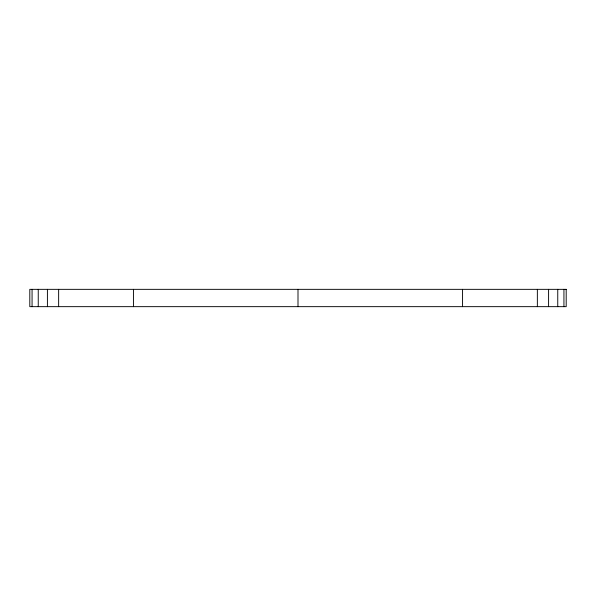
<?xml version="1.0" encoding="UTF-8"?>
<svg xmlns="http://www.w3.org/2000/svg" width="596" height="596" viewBox="0 0 596 596"><rect width="100%" height="100%" fill="white"/><g stroke="black" fill="none" stroke-linecap="round" stroke-linejoin="round"><path stroke-width="0.89" d="M563.935 289.343L563.935 306.657M557.752 289.343L557.752 306.657M548.588 289.343L548.588 306.657M537.361 289.343L537.361 306.657M462.563 289.343L462.563 306.657M298 289.343L298 306.657M133.437 289.343L133.437 306.657M58.639 289.343L58.639 306.657M47.412 289.343L47.412 306.657M38.248 289.343L38.248 306.657M32.065 289.343L32.065 306.657M566.2 289.343L29.8 289.343L29.8 306.657L566.2 306.657L566.2 289.343"/></g></svg>
